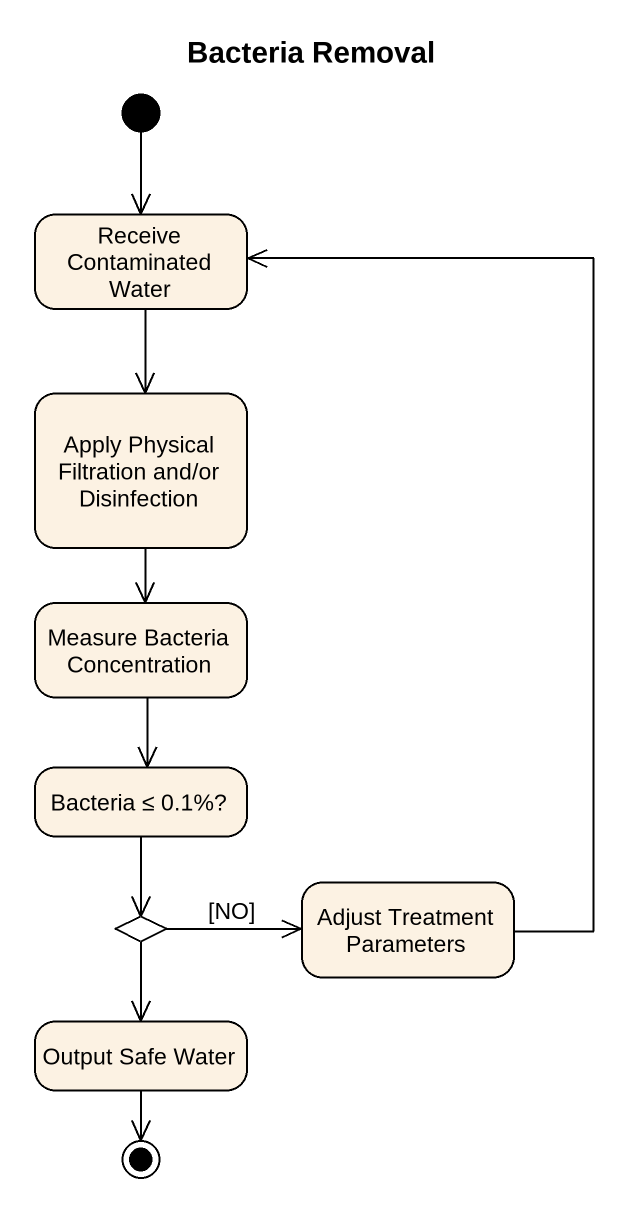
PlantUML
@startuml
title Bacteria Removal
hide empty description
state "Receive Contaminated Water" as Receive_Contaminated_Water
state "Apply Physical Filtration and/or Disinfection" as Apply_Physical_Filtration
state "Measure Bacteria Concentration" as Measure_Bacteria
state "Bacteria ≤ 0.1%?" as Bacteria_0_1
state "Adjust Treatment Parameters" as Adjust_Treatment_Parameters
state choice1 <<choice>>
state "Output Safe Water" as Output_Safe_Water
[*] --> Receive_Contaminated_Water
Receive_Contaminated_Water --> Apply_Physical_Filtration
Apply_Physical_Filtration --> Measure_Bacteria
Measure_Bacteria --> Bacteria_0_1
Bacteria_0_1 --> choice1
Adjust_Treatment_Parameters -up-> Receive_Contaminated_Water
choice1 -right-> Adjust_Treatment_Parameters : [NO]
choice1 --> Output_Safe_Water
Output_Safe_Water --> [*]
@enduml
